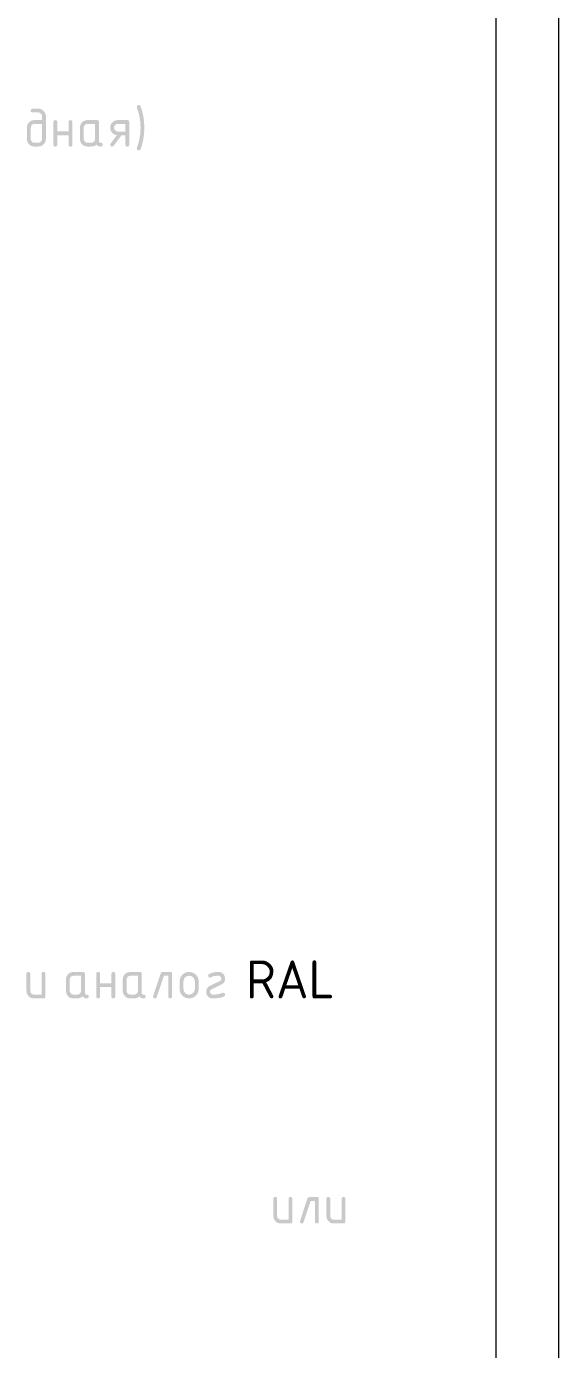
# Model space of a CAD drawing. Header units: millimetres. Extents: x -546 to 1681, y -650 to 1730.
# Drawn here: x 1146.6 to 1189.1, y 632.1 to 737.8 of the extents above; entities that cross this region are included whole.
import ezdxf

# ---------------------------------------------------------------- set-up
doc = ezdxf.new("R2010")
doc.units = ezdxf.units.MM

msp = doc.modelspace()

# ---------------------------------------------------------------- hatches: boundary and pattern name
h = msp.add_hatch(color=7)
h.paths.add_polyline_path([(1148.12, 730.67), (1148.12, 728.85), (1148.11, 728.73), (1148.07, 728.62), (1148.02, 728.51), (1147.94, 728.42), (1147.85, 728.34), (1147.74, 728.29), (1147.63, 728.26), (1147.51, 728.25), (1147.21, 728.25), (1147.08, 728.26), (1146.97, 728.29), (1146.87, 728.34), (1146.78, 728.42), (1146.7, 728.51), (1146.65, 728.62), (1146.61, 728.73), (1146.6, 728.85), (1146.6, 729.76), (1146.61, 729.88), (1146.65, 729.99), (1146.7, 730.1), (1146.78, 730.19), (1146.87, 730.26), (1146.97, 730.32), (1147.09, 730.35), (1147.21, 730.36), (1147.81, 730.36), (1147.81, 730.67), (1147.79, 730.78), (1147.73, 730.88), (1147.63, 730.95), (1147.51, 730.97), (1147.05, 730.97), (1146.99, 730.98), (1146.94, 731.01), (1146.92, 731.05), (1146.91, 731.12), (1146.92, 731.19), (1146.94, 731.23), (1146.99, 731.26), (1147.05, 731.27), (1147.51, 731.27), (1147.63, 731.26), (1147.75, 731.23), (1147.85, 731.17), (1147.94, 731.09), (1148.02, 731), (1148.07, 730.9), (1148.11, 730.79)])
h.paths.add_polyline_path([(1147.81, 728.85), (1147.81, 730.06), (1147.21, 730.06), (1147.09, 730.04), (1146.99, 729.97), (1146.93, 729.87), (1146.91, 729.76), (1146.91, 728.85), (1146.93, 728.74), (1147, 728.64), (1147.09, 728.57), (1147.21, 728.55), (1147.51, 728.55), (1147.63, 728.57), (1147.72, 728.64), (1147.79, 728.73)])
h = msp.add_hatch(color=7)
h.dxf.hatch_style = 2
h.paths.add_polyline_path([(1155.69, 729.76), (1155.67, 730.21), (1155.6, 730.67), (1155.57, 730.81), (1155.52, 730.97), (1155.47, 731.16), (1155.4, 731.37), (1155.39, 731.42), (1155.4, 731.48), (1155.44, 731.53), (1155.49, 731.56), (1155.54, 731.57), (1155.62, 731.56), (1155.67, 731.5), (1155.73, 731.35), (1155.79, 731.18), (1155.84, 730.98), (1155.9, 730.75), (1155.97, 730.26), (1155.99, 729.76), (1155.97, 729.26), (1155.9, 728.77), (1155.84, 728.54), (1155.79, 728.34), (1155.73, 728.16), (1155.67, 728.01), (1155.62, 727.96), (1155.54, 727.94), (1155.49, 727.95), (1155.44, 727.98), (1155.4, 728.03), (1155.39, 728.09), (1155.4, 728.14), (1155.47, 728.36), (1155.52, 728.54), (1155.57, 728.71), (1155.6, 728.85), (1155.67, 729.3)])
h = msp.add_hatch(color=7)
h.dxf.hatch_style = 2
h.paths.add_polyline_path([(1149.03, 729.15), (1149.03, 728.39), (1149.02, 728.33), (1148.99, 728.28), (1148.94, 728.25), (1148.88, 728.25), (1148.81, 728.25), (1148.76, 728.28), (1148.73, 728.33), (1148.72, 728.39), (1148.72, 730.21), (1148.73, 730.28), (1148.76, 730.32), (1148.81, 730.35), (1148.88, 730.36), (1148.94, 730.35), (1148.99, 730.32), (1149.02, 730.28), (1149.03, 730.21), (1149.03, 729.46), (1149.93, 729.46), (1149.93, 730.21), (1149.94, 730.28), (1149.97, 730.32), (1150.02, 730.35), (1150.09, 730.36), (1150.15, 730.35), (1150.2, 730.32), (1150.23, 730.28), (1150.24, 730.21), (1150.24, 728.39), (1150.23, 728.33), (1150.2, 728.28), (1150.15, 728.25), (1150.09, 728.25), (1150.02, 728.25), (1149.97, 728.28), (1149.94, 728.33), (1149.93, 728.39), (1149.93, 729.15)])
h = msp.add_hatch(color=7)
h.paths.add_polyline_path([(1152.06, 730.06), (1151.45, 730.06), (1151.33, 730.04), (1151.23, 729.97), (1151.17, 729.87), (1151.15, 729.76), (1151.15, 728.85), (1151.17, 728.74), (1151.24, 728.64), (1151.34, 728.57), (1151.45, 728.55), (1151.75, 728.55), (1151.87, 728.57), (1151.97, 728.64), (1152.03, 728.73), (1152.06, 728.85)])
h.paths.add_polyline_path([(1152.66, 728.39), (1152.65, 728.33), (1152.62, 728.28), (1152.58, 728.25), (1152.51, 728.25), (1152.41, 728.26), (1152.32, 728.28), (1152.24, 728.33), (1152.17, 728.4), (1152.08, 728.33), (1151.98, 728.28), (1151.87, 728.26), (1151.75, 728.25), (1151.45, 728.25), (1151.33, 728.26), (1151.22, 728.29), (1151.11, 728.34), (1151.02, 728.42), (1150.94, 728.51), (1150.89, 728.61), (1150.86, 728.73), (1150.84, 728.85), (1150.84, 729.76), (1150.86, 729.88), (1150.89, 729.99), (1150.94, 730.1), (1151.02, 730.19), (1151.11, 730.26), (1151.22, 730.32), (1151.33, 730.35), (1151.45, 730.36), (1152.21, 730.36), (1152.27, 730.35), (1152.32, 730.32), (1152.35, 730.28), (1152.36, 730.21), (1152.36, 728.7), (1152.37, 728.63), (1152.4, 728.58), (1152.45, 728.56), (1152.51, 728.55), (1152.58, 728.54), (1152.62, 728.51), (1152.65, 728.46)])
h = msp.add_hatch(color=7)
h.paths.add_polyline_path([(1153.8, 729.16), (1153.69, 729.18), (1153.59, 729.22), (1153.5, 729.28), (1153.42, 729.35), (1153.35, 729.44), (1153.3, 729.54), (1153.28, 729.64), (1153.27, 729.76), (1153.28, 729.88), (1153.31, 729.99), (1153.37, 730.1), (1153.44, 730.19), (1153.54, 730.26), (1153.64, 730.32), (1153.75, 730.35), (1153.87, 730.36), (1154.63, 730.36), (1154.7, 730.35), (1154.74, 730.32), (1154.77, 730.28), (1154.78, 730.21), (1154.78, 728.39), (1154.77, 728.33), (1154.74, 728.28), (1154.7, 728.25), (1154.63, 728.25), (1154.56, 728.25), (1154.52, 728.28), (1154.49, 728.33), (1154.48, 728.39), (1154.48, 729.15), (1154.17, 729.15), (1153.54, 728.31), (1153.49, 728.26), (1153.42, 728.25), (1153.35, 728.25), (1153.3, 728.28), (1153.28, 728.33), (1153.27, 728.39), (1153.3, 728.49)])
h.paths.add_polyline_path([(1153.57, 729.76), (1153.59, 729.64), (1153.66, 729.54), (1153.76, 729.47), (1153.87, 729.45), (1154.48, 729.45), (1154.48, 730.06), (1153.87, 730.06), (1153.75, 730.04), (1153.66, 729.97), (1153.59, 729.87)])
h = msp.add_hatch(color=7)
h.dxf.hatch_style = 2
h.paths.add_polyline_path([(1148.08, 662.1), (1148.08, 660.28), (1148.07, 660.21), (1148.05, 660.16), (1148, 660.14), (1147.93, 660.13), (1147.17, 660.13), (1147.05, 660.14), (1146.94, 660.17), (1146.84, 660.22), (1146.75, 660.3), (1146.67, 660.39), (1146.61, 660.5), (1146.58, 660.61), (1146.57, 660.73), (1146.57, 662.1), (1146.58, 662.16), (1146.61, 662.21), (1146.65, 662.24), (1146.72, 662.24), (1146.79, 662.24), (1146.83, 662.21), (1146.86, 662.16), (1146.87, 662.1), (1146.87, 660.73), (1146.9, 660.62), (1146.96, 660.52), (1147.06, 660.45), (1147.17, 660.43), (1147.78, 660.43), (1147.78, 662.1), (1147.79, 662.16), (1147.82, 662.21), (1147.86, 662.24), (1147.93, 662.24), (1148, 662.24), (1148.05, 662.21), (1148.07, 662.16)])
h = msp.add_hatch(color=7)
h.paths.add_polyline_path([(1150.94, 661.94), (1150.33, 661.94), (1150.21, 661.92), (1150.11, 661.85), (1150.05, 661.76), (1150.03, 661.64), (1150.03, 660.73), (1150.05, 660.62), (1150.12, 660.52), (1150.22, 660.45), (1150.33, 660.43), (1150.64, 660.43), (1150.75, 660.45), (1150.85, 660.52), (1150.91, 660.62), (1150.94, 660.73)])
h.paths.add_polyline_path([(1151.54, 660.28), (1151.53, 660.21), (1151.5, 660.16), (1151.46, 660.14), (1151.39, 660.13), (1151.29, 660.14), (1151.2, 660.17), (1151.12, 660.22), (1151.05, 660.28), (1150.96, 660.22), (1150.86, 660.17), (1150.75, 660.14), (1150.64, 660.13), (1150.33, 660.13), (1150.21, 660.14), (1150.1, 660.17), (1149.99, 660.22), (1149.9, 660.3), (1149.83, 660.39), (1149.77, 660.5), (1149.74, 660.61), (1149.73, 660.73), (1149.73, 661.64), (1149.74, 661.76), (1149.77, 661.87), (1149.83, 661.98), (1149.9, 662.07), (1149.99, 662.15), (1150.1, 662.2), (1150.21, 662.23), (1150.33, 662.24), (1151.09, 662.24), (1151.16, 662.24), (1151.2, 662.21), (1151.23, 662.16), (1151.24, 662.1), (1151.24, 660.58), (1151.25, 660.51), (1151.28, 660.47), (1151.33, 660.44), (1151.39, 660.43), (1151.46, 660.42), (1151.5, 660.39), (1151.53, 660.34)])
h = msp.add_hatch(color=7)
h.dxf.hatch_style = 2
h.paths.add_polyline_path([(1152.45, 661.03), (1152.45, 660.28), (1152.44, 660.21), (1152.41, 660.16), (1152.37, 660.14), (1152.3, 660.13), (1152.23, 660.14), (1152.19, 660.16), (1152.16, 660.21), (1152.15, 660.28), (1152.15, 662.1), (1152.16, 662.16), (1152.19, 662.21), (1152.23, 662.24), (1152.3, 662.24), (1152.37, 662.24), (1152.41, 662.21), (1152.44, 662.16), (1152.45, 662.1), (1152.45, 661.34), (1153.36, 661.34), (1153.36, 662.1), (1153.37, 662.16), (1153.4, 662.21), (1153.44, 662.24), (1153.51, 662.24), (1153.58, 662.24), (1153.63, 662.21), (1153.65, 662.16), (1153.66, 662.1), (1153.66, 660.28), (1153.65, 660.21), (1153.63, 660.16), (1153.58, 660.14), (1153.51, 660.13), (1153.44, 660.14), (1153.4, 660.16), (1153.37, 660.21), (1153.36, 660.28), (1153.36, 661.03)])
h = msp.add_hatch(color=7)
h.paths.add_polyline_path([(1155.48, 661.94), (1154.88, 661.94), (1154.76, 661.92), (1154.66, 661.85), (1154.6, 661.76), (1154.57, 661.64), (1154.57, 660.73), (1154.6, 660.62), (1154.66, 660.52), (1154.76, 660.45), (1154.88, 660.43), (1155.18, 660.43), (1155.3, 660.45), (1155.39, 660.52), (1155.46, 660.62), (1155.48, 660.73)])
h.paths.add_polyline_path([(1156.09, 660.28), (1156.08, 660.21), (1156.05, 660.16), (1156, 660.14), (1155.94, 660.13), (1155.84, 660.14), (1155.74, 660.17), (1155.66, 660.22), (1155.59, 660.28), (1155.5, 660.22), (1155.4, 660.17), (1155.3, 660.14), (1155.18, 660.13), (1154.88, 660.13), (1154.75, 660.14), (1154.64, 660.17), (1154.54, 660.22), (1154.45, 660.3), (1154.37, 660.39), (1154.31, 660.5), (1154.28, 660.61), (1154.27, 660.73), (1154.27, 661.64), (1154.28, 661.76), (1154.31, 661.87), (1154.37, 661.98), (1154.45, 662.07), (1154.54, 662.15), (1154.64, 662.2), (1154.75, 662.23), (1154.88, 662.24), (1155.63, 662.24), (1155.7, 662.24), (1155.75, 662.21), (1155.78, 662.16), (1155.79, 662.1), (1155.79, 660.58), (1155.79, 660.51), (1155.82, 660.47), (1155.87, 660.44), (1155.94, 660.43), (1156, 660.42), (1156.05, 660.39), (1156.08, 660.34)])
h = msp.add_hatch(color=7)
h.dxf.hatch_style = 2
h.paths.add_polyline_path([(1157.45, 662.24), (1158.06, 662.24), (1158.12, 662.24), (1158.17, 662.21), (1158.2, 662.16), (1158.21, 662.1), (1158.21, 660.28), (1158.2, 660.21), (1158.17, 660.16), (1158.12, 660.14), (1158.06, 660.13), (1157.99, 660.14), (1157.94, 660.16), (1157.91, 660.21), (1157.9, 660.28), (1157.9, 661.94), (1157.56, 661.94), (1156.98, 660.23), (1156.93, 660.15), (1156.84, 660.13), (1156.78, 660.14), (1156.73, 660.17), (1156.7, 660.21), (1156.69, 660.28), (1156.7, 660.33), (1157.3, 662.12), (1157.36, 662.22)])
h = msp.add_hatch(color=7)
h.paths.add_polyline_path([(1158.81, 660.88), (1158.81, 661.49), (1158.83, 661.64), (1158.87, 661.78), (1158.94, 661.91), (1159.03, 662.02), (1159.15, 662.12), (1159.28, 662.19), (1159.42, 662.23), (1159.57, 662.24), (1159.72, 662.23), (1159.86, 662.19), (1159.99, 662.12), (1160.11, 662.03), (1160.21, 661.91), (1160.28, 661.78), (1160.32, 661.64), (1160.33, 661.49), (1160.33, 660.88), (1160.32, 660.73), (1160.27, 660.59), (1160.2, 660.46), (1160.11, 660.35), (1159.99, 660.25), (1159.86, 660.18), (1159.72, 660.14), (1159.57, 660.13), (1159.42, 660.14), (1159.28, 660.18), (1159.15, 660.25), (1159.03, 660.35), (1158.94, 660.46), (1158.87, 660.59), (1158.83, 660.73)])
h.paths.add_polyline_path([(1160.03, 660.89), (1160.03, 661.49), (1159.99, 661.66), (1159.89, 661.81), (1159.75, 661.91), (1159.57, 661.94), (1159.4, 661.91), (1159.25, 661.81), (1159.15, 661.66), (1159.12, 661.49), (1159.12, 660.89), (1159.15, 660.71), (1159.25, 660.56), (1159.4, 660.46), (1159.57, 660.43), (1159.75, 660.46), (1159.89, 660.56), (1159.99, 660.71)])
h = msp.add_hatch(color=7)
h.dxf.hatch_style = 2
h.paths.add_polyline_path([(1162.3, 660.58), (1162.37, 660.57), (1162.41, 660.54), (1162.44, 660.5), (1162.45, 660.43), (1162.43, 660.35), (1162.37, 660.29), (1162.2, 660.22), (1162, 660.17), (1161.75, 660.14), (1161.47, 660.13), (1161.36, 660.14), (1161.26, 660.17), (1161.17, 660.21), (1161.09, 660.28), (1161.02, 660.36), (1160.97, 660.45), (1160.95, 660.55), (1160.94, 660.66), (1160.96, 660.81), (1161.01, 660.94), (1161.11, 661.05), (1161.24, 661.14), (1162.02, 661.51), (1162.08, 661.55), (1162.12, 661.59), (1162.14, 661.65), (1162.15, 661.72), (1162.13, 661.8), (1162.08, 661.88), (1162.01, 661.92), (1161.92, 661.94), (1161.7, 661.93), (1161.54, 661.91), (1161.43, 661.87), (1161.31, 661.81), (1161.24, 661.79), (1161.18, 661.8), (1161.14, 661.83), (1161.1, 661.89), (1161.09, 661.94), (1161.11, 662.02), (1161.17, 662.08), (1161.32, 662.15), (1161.49, 662.2), (1161.69, 662.23), (1161.92, 662.24), (1162.03, 662.24), (1162.12, 662.21), (1162.21, 662.16), (1162.3, 662.09), (1162.36, 662.01), (1162.41, 661.92), (1162.44, 661.82), (1162.45, 661.72), (1162.43, 661.56), (1162.38, 661.43), (1162.28, 661.32), (1162.15, 661.24), (1161.37, 660.86), (1161.27, 660.78), (1161.24, 660.66), (1161.26, 660.57), (1161.3, 660.5), (1161.38, 660.45), (1161.47, 660.43), (1161.68, 660.44), (1161.88, 660.46), (1162.07, 660.51), (1162.24, 660.57)])
h = msp.add_hatch(color=7)
h.dxf.hatch_style = 2
h.paths.add_polyline_path([(1167.82, 644.1), (1167.82, 642.28), (1167.81, 642.21), (1167.78, 642.16), (1167.74, 642.14), (1167.67, 642.13), (1166.91, 642.13), (1166.79, 642.14), (1166.68, 642.17), (1166.58, 642.22), (1166.48, 642.3), (1166.41, 642.39), (1166.35, 642.5), (1166.32, 642.61), (1166.31, 642.73), (1166.31, 644.1), (1166.32, 644.16), (1166.34, 644.21), (1166.39, 644.24), (1166.46, 644.24), (1166.53, 644.24), (1166.57, 644.21), (1166.6, 644.16), (1166.61, 644.1), (1166.61, 642.73), (1166.63, 642.62), (1166.7, 642.52), (1166.8, 642.45), (1166.91, 642.43), (1167.52, 642.43), (1167.52, 644.1), (1167.53, 644.16), (1167.56, 644.21), (1167.6, 644.24), (1167.67, 644.24), (1167.74, 644.24), (1167.78, 644.21), (1167.81, 644.16)])
h = msp.add_hatch(color=7)
h.dxf.hatch_style = 2
h.paths.add_polyline_path([(1169.19, 644.24), (1169.79, 644.24), (1169.86, 644.24), (1169.91, 644.21), (1169.94, 644.16), (1169.94, 644.1), (1169.94, 642.28), (1169.94, 642.21), (1169.91, 642.16), (1169.86, 642.14), (1169.79, 642.13), (1169.73, 642.14), (1169.68, 642.16), (1169.65, 642.21), (1169.64, 642.28), (1169.64, 643.94), (1169.29, 643.94), (1168.72, 642.23), (1168.67, 642.15), (1168.58, 642.13), (1168.51, 642.14), (1168.47, 642.17), (1168.44, 642.21), (1168.43, 642.28), (1168.44, 642.33), (1169.03, 644.12), (1169.09, 644.21)])
h = msp.add_hatch(color=7)
h.dxf.hatch_style = 2
h.paths.add_polyline_path([(1172.07, 644.1), (1172.07, 642.28), (1172.06, 642.21), (1172.03, 642.16), (1171.98, 642.14), (1171.91, 642.13), (1171.16, 642.13), (1171.03, 642.14), (1170.92, 642.17), (1170.82, 642.22), (1170.73, 642.3), (1170.65, 642.39), (1170.6, 642.5), (1170.56, 642.61), (1170.55, 642.73), (1170.55, 644.1), (1170.56, 644.16), (1170.59, 644.21), (1170.64, 644.24), (1170.7, 644.24), (1170.77, 644.24), (1170.82, 644.21), (1170.85, 644.16), (1170.86, 644.1), (1170.86, 642.73), (1170.88, 642.62), (1170.94, 642.52), (1171.04, 642.45), (1171.16, 642.43), (1171.76, 642.43), (1171.76, 644.1), (1171.77, 644.16), (1171.8, 644.21), (1171.85, 644.24), (1171.91, 644.24), (1171.98, 644.24), (1172.03, 644.21), (1172.06, 644.16)])

# ---------------------------------------------------------------- linework, layer by layer
at = {"color": 7, "lineweight": 0}
msp.add_line((1189.11, 840.99), (1189.11, -0.01), dxfattribs=at)
msp.add_lwpolyline([(1184.11, 4.99), (1184.11, 835.99)], dxfattribs=at)

# ---------------------------------------------------------------- texts
at = {"color": 7, "char_height": 3.0403, "attachment_point": 1}
for s, insert in [('{\\fGOSTCommon|b0|i0|c0;RAL }', (1164.12, 663.17)), ('{\\fGOSTCommon|b0|i0|c0; }', (1147.36, 645.17))]:
    msp.add_mtext(s, dxfattribs=dict(at, insert=insert))

doc.saveas('drawing.dxf')
